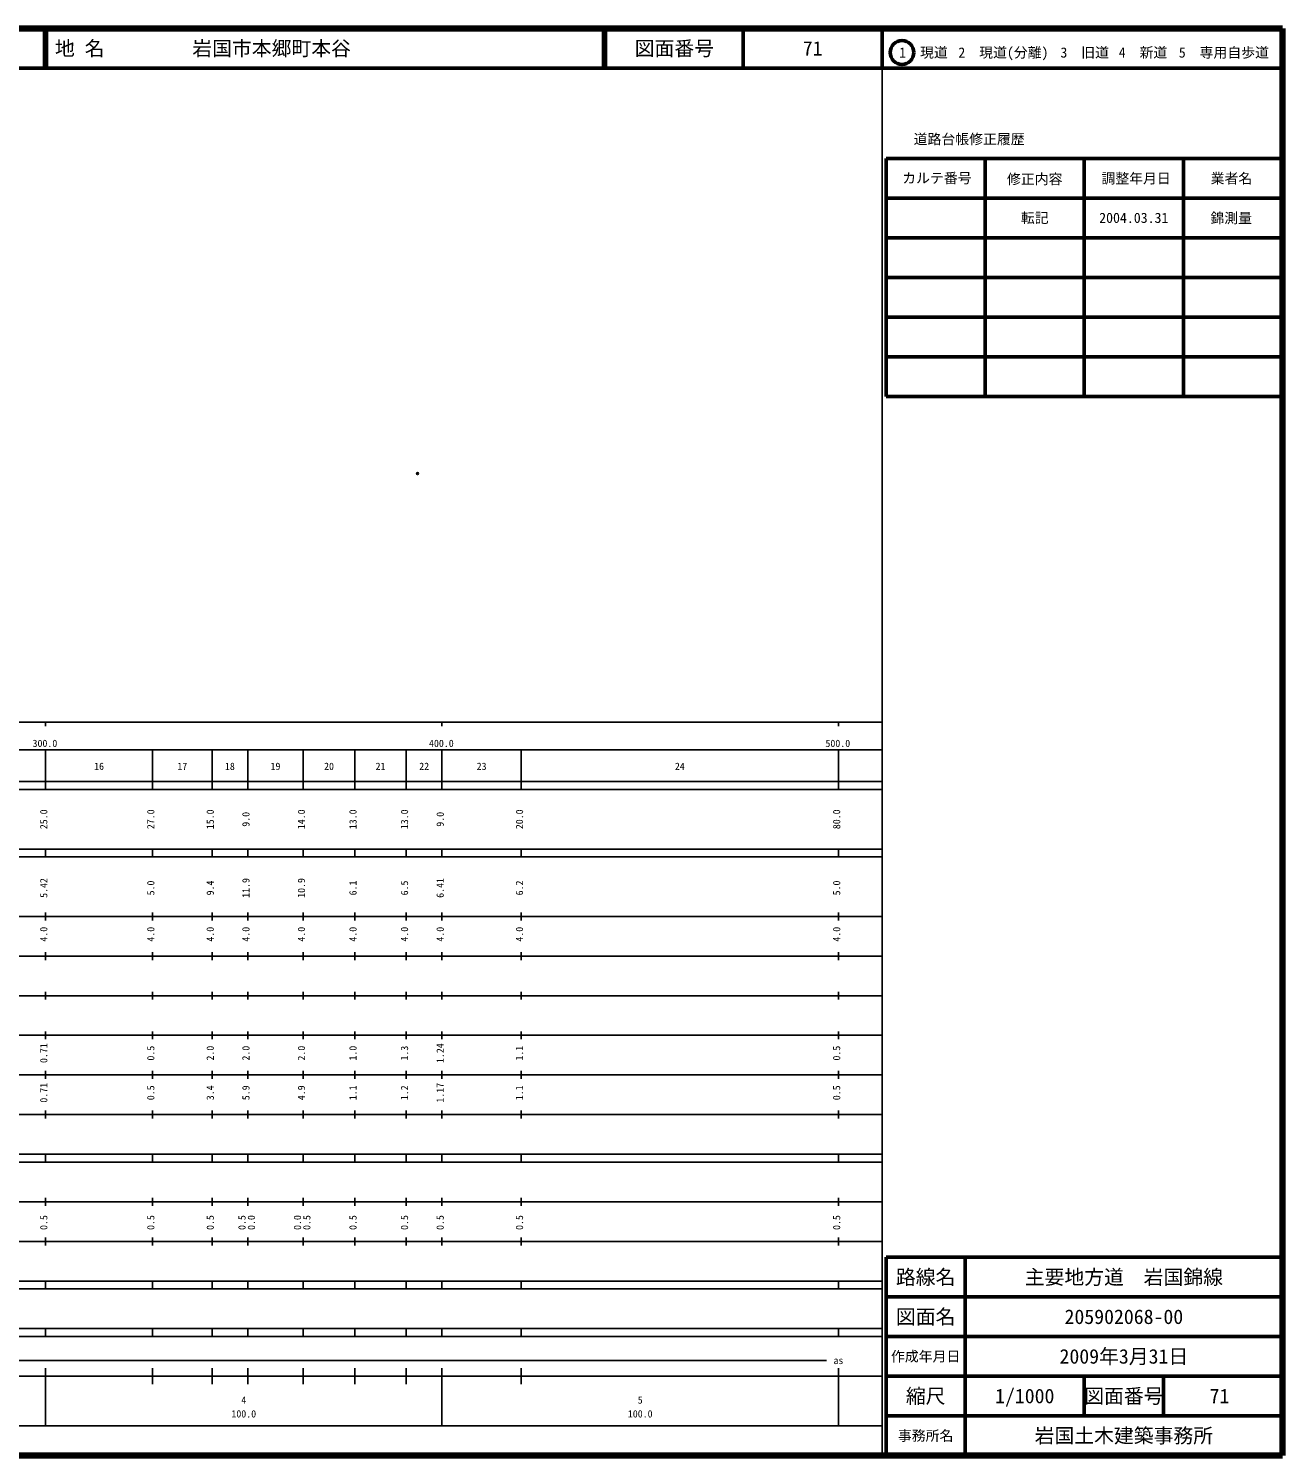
# Model space of a CAD drawing. Units: millimetres on the paper. Extents: x 40 to 680, y 20 to 380.
# Drawn here: x 363.7 to 680, y 20 to 380 of the extents above; entities that cross this region are included whole.
import ezdxf
from ezdxf.enums import TextEntityAlignment as Align

# ---------------------------------------------------------------- set-up
doc = ezdxf.new("R2010")
doc.units = ezdxf.units.MM
doc.header["$PDMODE"] = 32
doc.header["$PDSIZE"] = 0.5
doc.layers.add('M-OTRS', color=6, linetype='Continuous')
doc.layers.add('M-TTL-TXT', color=7, linetype='Continuous')
for name, color, linetype, lineweight in [('M-TTL', 2, 'Continuous', 140), ('M-TTL-BAND', 7, 'Continuous', 25), ('M-TTL-FRAM', 2, 'Continuous', 50), ('M-TTL-LINE', 7, 'Continuous', 50)]:
    doc.layers.add(name, color=color, linetype=linetype, lineweight=lineweight)
doc.styles.add('ＭＳ ゴシック', font='')
doc.styles.get('ＭＳ ゴシック').set_extended_font_data('MS Gothic')

msp = doc.modelspace()

# ---------------------------------------------------------------- linework, layer by layer
at = {"layer": 'M-OTRS'}
msp.add_point((461.842, 267.721), dxfattribs=at)
at = {"layer": 'M-TTL'}
for p, q in [((680, 380), (40, 380)), ((680, 20), (680, 380)), ((40, 20), (680, 20))]:
    msp.add_line(p, q, dxfattribs=at)
at = {"layer": 'M-TTL-BAND'}
for p, q in [((579, 20), (579, 370)), ((40, 205), (579, 205)), ((368, 205), (368, 204)), ((468, 205), (468, 204)), ((568, 205), (568, 204)), ((68, 198), (579, 198)), ((368, 188), (368, 198)), ((395, 188), (395, 198)), ((410, 188), (410, 198)), ((419, 188), (419, 198)), ((433, 188), (433, 198)), ((446, 188), (446, 198)), ((459, 188), (459, 198)), ((468, 188), (468, 198)), ((488, 188), (488, 198)), ((568, 188), (568, 198)), ((40, 190), (579, 190)), ((40, 188), (579, 188)), ((40, 173), (579, 173)), ((368, 171), (368, 173)), ((395, 171), (395, 173)), ((410, 171), (410, 173)), ((419, 171), (419, 173)), ((433, 171), (433, 173)), ((446, 171), (446, 173)), ((459, 171), (459, 173)), ((468, 171), (468, 173)), ((488, 171), (488, 173)), ((568, 171), (568, 173)), ((40, 171), (579, 171)), ((40, 156), (579, 156)), ((368, 155), (368, 157)), ((395, 155), (395, 157)), ((410, 155), (410, 157)), ((419, 155), (419, 157)), ((433, 155), (433, 157)), ((446, 155), (446, 157)), ((459, 155), (459, 157)), ((468, 155), (468, 157)), ((488, 155), (488, 157)), ((568, 155), (568, 157)), ((46, 146), (579, 146)), ((368, 145), (368, 147)), ((395, 145), (395, 147)), ((410, 145), (410, 147)), ((419, 145), (419, 147)), ((433, 145), (433, 147)), ((446, 145), (446, 147)), ((459, 145), (459, 147)), ((468, 145), (468, 147)), ((488, 145), (488, 147)), ((568, 145), (568, 147)), ((368, 135), (368, 137)), ((395, 135), (395, 137)), ((410, 135), (410, 137)), ((419, 135), (419, 137)), ((433, 135), (433, 137)), ((446, 135), (446, 137)), ((459, 135), (459, 137)), ((468, 135), (468, 137)), ((488, 135), (488, 137)), ((568, 135), (568, 137)), ((52, 136), (579, 136)), ((46, 126), (579, 126)), ((368, 125), (368, 127)), ((395, 125), (395, 127)), ((410, 125), (410, 127)), ((419, 125), (419, 127)), ((433, 125), (433, 127)), ((446, 125), (446, 127)), ((459, 125), (459, 127)), ((468, 125), (468, 127)), ((488, 125), (488, 127)), ((568, 125), (568, 127)), ((52, 116), (579, 116)), ((368, 115), (368, 117)), ((395, 115), (395, 117)), ((410, 115), (410, 117)), ((419, 115), (419, 117)), ((433, 115), (433, 117)), ((446, 115), (446, 117)), ((459, 115), (459, 117)), ((468, 115), (468, 117)), ((488, 115), (488, 117)), ((568, 115), (568, 117)), ((46, 106), (579, 106)), ((368, 105), (368, 107)), ((395, 105), (395, 107)), ((410, 105), (410, 107)), ((419, 105), (419, 107)), ((433, 105), (433, 107)), ((446, 105), (446, 107)), ((459, 105), (459, 107)), ((468, 105), (468, 107)), ((488, 105), (488, 107)), ((568, 105), (568, 107)), ((40, 96), (579, 96)), ((40, 94), (579, 94)), ((368, 94), (368, 96)), ((395, 94), (395, 96)), ((410, 94), (410, 96)), ((419, 94), (419, 96)), ((433, 94), (433, 96)), ((446, 94), (446, 96)), ((459, 94), (459, 96)), ((468, 94), (468, 96)), ((488, 94), (488, 96)), ((568, 94), (568, 96)), ((49, 84), (579, 84)), ((368, 83), (368, 85)), ((395, 83), (395, 85)), ((410, 83), (410, 85)), ((419, 83), (419, 85)), ((433, 83), (433, 85)), ((446, 83), (446, 85)), ((459, 83), (459, 85)), ((468, 83), (468, 85)), ((488, 83), (488, 85)), ((568, 83), (568, 85)), ((40, 74), (579, 74)), ((368, 73), (368, 75)), ((395, 73), (395, 75)), ((410, 73), (410, 75)), ((419, 73), (419, 75)), ((433, 73), (433, 75)), ((446, 73), (446, 75)), ((459, 73), (459, 75)), ((468, 73), (468, 75)), ((488, 73), (488, 75)), ((568, 73), (568, 75)), ((40, 64), (579, 64)), ((40, 62), (579, 62)), ((368, 62), (368, 64)), ((395, 62), (395, 64)), ((410, 62), (410, 64)), ((419, 62), (419, 64)), ((433, 62), (433, 64)), ((446, 62), (446, 64)), ((459, 62), (459, 64)), ((468, 62), (468, 64)), ((488, 62), (488, 64)), ((568, 62), (568, 64)), ((40, 52), (579, 52)), ((368, 50), (368, 52)), ((395, 50), (395, 52)), ((410, 50), (410, 52)), ((419, 50), (419, 52)), ((433, 50), (433, 52)), ((446, 50), (446, 52)), ((459, 50), (459, 52)), ((468, 50), (468, 52)), ((488, 50), (488, 52)), ((568, 50), (568, 52)), ((40, 50), (579, 50)), ((71, 44), (565, 44)), ((40, 40), (579, 40)), ((368, 27.5), (368, 42)), ((395, 38), (395, 42)), ((410, 38), (410, 42)), ((419, 38), (419, 42)), ((433, 38), (433, 42)), ((446, 38), (446, 42)), ((459, 38), (459, 42)), ((468, 27.5), (468, 42)), ((488, 38), (488, 42)), ((568, 27.5), (568, 42)), ((68, 27.5), (579, 27.5))]:
    msp.add_line(p, q, dxfattribs=at)
at = {"layer": 'M-TTL-FRAM'}
for p, q in [((580, 347.197), (580, 287.197)), ((580, 347.197), (680, 347.197)), ((580, 287.197), (680, 287.197)), ((680, 70), (580, 70)), ((580, 70), (580, 20))]:
    msp.add_line(p, q, dxfattribs=at)
at = {"layer": 'M-TTL-LINE'}
for p, q in [((367.75, 380), (367.75, 370)), ((368.25, 380), (368.25, 370)), ((508.747, 380), (508.747, 370)), ((509.247, 380), (509.247, 370)), ((543.997, 380), (543.997, 370)), ((579, 380), (579, 370)), ((40, 370), (680, 370)), ((605, 347.197), (605, 287.197)), ((630, 347.197), (630, 287.197)), ((655, 347.197), (655, 287.197)), ((580, 337.197), (680, 337.197)), ((580, 327.197), (680, 327.197)), ((580, 317.197), (680, 317.197)), ((580, 307.197), (680, 307.197)), ((580, 297.197), (680, 297.197)), ((600, 70), (600, 20)), ((680, 60), (580, 60)), ((680, 50), (580, 50)), ((680, 40), (580, 40)), ((630, 40), (630, 30)), ((650, 40), (650, 30)), ((680, 30), (580, 30))]:
    msp.add_line(p, q, dxfattribs=at)
msp.add_circle((584.031, 373.958), 3, dxfattribs=at)

# ---------------------------------------------------------------- texts
at = {"layer": 'M-TTL-BAND', "style": 'ＭＳ ゴシック'}
for s, p in [('300.0', (367.844, 198.195)), ('400.0', (467.844, 198.195)), ('500.0', (567.844, 198.195)), ('16', (381.5, 192.405)), ('17', (402.5, 192.405)), ('18', (414.5, 192.405)), ('19', (426, 192.405)), ('20', (439.5, 192.405)), ('21', (452.5, 192.405)), ('22', (463.5, 192.405)), ('23', (478, 192.405)), ('24', (528, 192.405)), ('as', (568, 42.5)), ('4', (418, 32.523)), ('5', (518, 32.523)), ('100.0', (418, 29.033)), ('100.0', (518, 29.033))]:
    msp.add_text(s, height=1.833, dxfattribs=at).set_placement(p, align=Align.BOTTOM_CENTER)
for s, p in [('25.0', (369, 180.5)), ('27.0', (396, 180.5)), ('15.0', (411, 180.5)), ('9.0', (420, 180.5)), ('14.0', (434, 180.5)), ('13.0', (447, 180.5)), ('13.0', (460, 180.5)), ('9.0', (469, 180.5)), ('20.0', (489, 180.5)), ('80.0', (569, 180.5)), ('5.42', (369, 163.174)), ('5.0', (396, 163.174)), ('9.4', (411, 163.174)), ('11.9', (420, 163.174)), ('10.9', (434, 163.174)), ('6.1', (447, 163.174)), ('6.5', (460, 163.174)), ('6.41', (469, 163.174)), ('6.2', (489, 163.174)), ('5.0', (569, 163.174)), ('4.0', (369, 151.5)), ('4.0', (396, 151.5)), ('4.0', (411, 151.5)), ('4.0', (420, 151.5)), ('4.0', (434, 151.5)), ('4.0', (447, 151.5)), ('4.0', (460, 151.5)), ('4.0', (469, 151.5)), ('4.0', (489, 151.5)), ('4.0', (569, 151.5)), ('0.71', (369, 121.5)), ('0.5', (396, 121.5)), ('2.0', (411, 121.5)), ('2.0', (420, 121.5)), ('2.0', (434, 121.5)), ('1.0', (447, 121.5)), ('1.3', (460, 121.5)), ('1.24', (469, 121.5)), ('1.1', (489, 121.5)), ('0.5', (569, 121.5)), ('0.71', (369, 111.5)), ('0.5', (396, 111.5)), ('3.4', (411, 111.5)), ('5.9', (420, 111.5)), ('4.9', (434, 111.5)), ('1.1', (447, 111.5)), ('1.2', (460, 111.5)), ('1.17', (469, 111.5)), ('1.1', (489, 111.5)), ('0.5', (569, 111.5)), ('0.5', (369, 78.764)), ('0.5', (396, 78.764)), ('0.5', (411, 78.764)), ('0.5', (419, 78.764)), ('0.0', (421.37, 78.764)), ('0.0', (433, 78.764)), ('0.5', (435.37, 78.764)), ('0.5', (447, 78.764)), ('0.5', (460, 78.764)), ('0.5', (469, 78.764)), ('0.5', (489, 78.764)), ('0.5', (569, 78.764))]:
    msp.add_text(s, height=1.833, rotation=90, dxfattribs=at).set_placement(p, align=Align.BOTTOM_CENTER)
at = {"layer": 'M-TTL-TXT', "style": 'ＭＳ ゴシック'}
for s, p in [('地 名', (370.38, 375)), ('岩国市本郷町本谷', (405.024, 375))]:
    msp.add_text(s, height=3.666, dxfattribs=at).set_placement(p, align=Align.MIDDLE_LEFT)
for s, height, p in [('図面番号', 3.666, (526.622, 375)), ('71', 3.666, (561.497, 375)), ('1\u3000現道', 2.566, (589.448, 373.958)), ('2\u3000現道(分離)', 2.566, (609.619, 373.958)), ('3\u3000旧道', 2.566, (630.121, 373.958)), ('4\u3000新道', 2.566, (644.824, 373.958)), ('5\u3000専用自歩道', 2.566, (665.228, 373.958)), ('道路台帳修正履歴', 2.566, (600.968, 352.113)), ('カルテ番号', 2.566, (592.839, 342.277)), ('修正内容', 2.566, (617.509, 342.023)), ('調整年月日', 2.566, (643.089, 342.197)), ('業者名', 2.566, (667.134, 342.197)), ('転記', 2.566, (617.5, 332.245)), ('2004.03.31', 2.566, (642.5, 332.245)), ('錦測量', 2.566, (667.077, 332.189)), ('路線名', 3.666, (590, 65)), ('路線名', 3.666, (590, 65)), ('主要地方道\u3000岩国錦線', 3.666, (640, 65)), ('図面名', 3.666, (590, 55)), ('図面名', 3.666, (590, 55)), ('205902068-00', 3.666, (640, 55)), ('2009年3月31日', 3.666, (640, 45)), ('作成年月日', 2.566, (590, 45)), ('作成年月日', 2.566, (590, 45)), ('縮尺', 3.666, (590, 35)), ('縮尺', 3.666, (590, 35)), ('1/1000', 3.666, (615, 35)), ('図面番号', 3.666, (640, 35)), ('図面番号', 3.666, (640, 35)), ('71', 3.666, (664.125, 35)), ('事務所名', 2.566, (590, 25)), ('事務所名', 2.566, (590, 25)), ('岩国土木建築事務所', 3.666, (640, 25))]:
    msp.add_text(s, height=height, dxfattribs=at).set_placement(p, align=Align.MIDDLE_CENTER)

doc.saveas('drawing.dxf')
